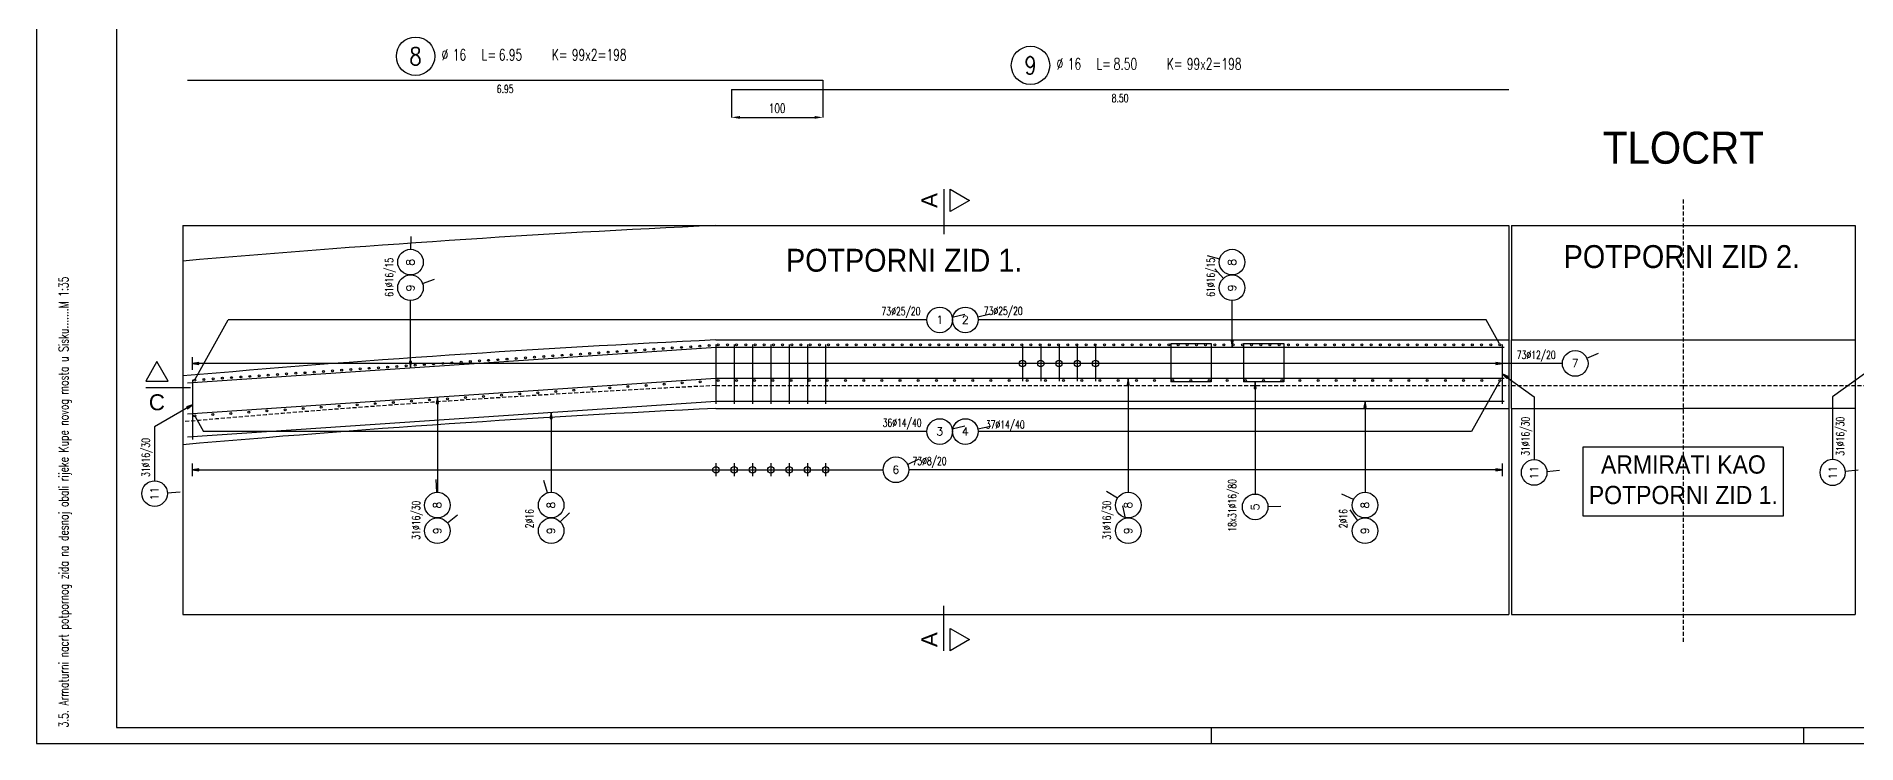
# Model space of a CAD drawing. Extents: x 4565 to 11832, y 737 to 2860.
# Drawn here: x 4565 to 6556, y 737 to 1510 of the extents above; entities that cross this region are included whole.
import ezdxf
from ezdxf.enums import TextEntityAlignment as Align

# ---------------------------------------------------------------- set-up
doc = ezdxf.new("R2010")
doc.units = 0
doc.header["$LTSCALE"] = 35
doc.header["$PDMODE"] = 34
doc.header["$PDSIZE"] = 3.5
doc.linetypes.add('HIDDEN', pattern=[9.525, 6.35, -3.175])
doc.linetypes.add('HIDDEN2', pattern=[0.1875, 0.125, -0.0625])
doc.layers.get('DEFPOINTS').update_dxf_attribs({"linetype": 'CONTINUOUS'})
for name, color, linetype in [('ARM', 1, 'CONTINUOUS'), ('ARM-I', 6, 'CONTINUOUS'), ('BETON', 7, 'CONTINUOUS'), ('BETON TANKO', 40, 'CONTINUOUS'), ('CRTICA', 7, 'CONTINUOUS'), ('FILE', 8, 'CONTINUOUS'), ('KOTE', 4, 'CONTINUOUS'), ('NEVIDLJIVO', 9, 'HIDDEN2'), ('TANKO', 8, 'CONTINUOUS'), ('TEKST', 7, 'CONTINUOUS')]:
    doc.layers.add(name, color=color, linetype=linetype)
doc.styles.add('KOTE', font='romans.shx', dxfattribs={"width": 0.7})
doc.styles.add('NASLOV', font='ARIAL.TTF')
doc.styles.get("Standard").update_dxf_attribs({"font": 'romans.shx', "width": 0.9})
doc.dimstyles.new('M-50', dxfattribs={"dimscale": 50, "dimtxt": 0.2, "dimasz": 0.185, "dimexe": 0, "dimexo": 0, "dimgap": 0.1, "dimtad": 1, "dimdec": 0, "dimzin": 0, "dimdsep": 46, "dimtxsty": 'KOTE', "dimcen": 0.09, "dimclrd": 256, "dimclre": 256, "dimclrt": 2, "dimadec": 0, "dimazin": 0, "dimtfac": 1, "dimtdec": 0, "dimtix": 1, "dimtmove": 2, "dimatfit": 3, "dimfxl": 0, "dimtolj": 1, "dimtzin": 0, "dimarcsym": 0})

# ---------------------------------------------------------------- blocks, each defined once
blk = doc.blocks.new('POZ')
at = {"layer": 'ARM-I'}
blk.add_circle((0, 0), 0.6, dxfattribs=at)
at = {"layer": 'ARM', "width": 0.7}
for s, p in [('%%c', (0.814, -0.125)), ('L=', (2.064, -0.125)), ('K=', (4.256, -0.125))]:
    blk.add_text(s, height=0.35, dxfattribs=at).set_placement(p)
for tag, p in [('VA', (0.879, 0.435)), ('FI', (1.162, -0.13)), ('DUZ', (2.598, -0.13)), ('KOM', (4.881, -0.13))]:
    blk.add_attdef(tag, p, '', height=0.35, dxfattribs=at)
at = {"layer": 'ARM', "width": 0.7, "flags": 1}
for tag, p in [('TIP', (1.038, -0.896)), ('A', (1.162, -1.411)), ('B', (1.162, -1.918)), ('C', (1.162, -2.426)), ('D', (1.162, -2.934)), ('E', (1.162, -3.441)), ('F', (1.162, -3.949)), ('G', (1.162, -4.457)), ('H', (1.162, -4.964)), ('J', (1.162, -5.98)), ('I', (1.162, -5.472)), ('K', (1.162, -6.487)), ('L', (1.162, -6.995)), ('M', (1.162, -7.503)), ('N', (1.162, -8.011))]:
    blk.add_attdef(tag, p, '', height=0.35, dxfattribs=at)
at = {"layer": 'ARM-I', "width": 0.8}
blk.add_attdef('POZ', text='', height=0.55, dxfattribs=at).set_placement((0, 0), align=Align.MIDDLE)
blk = doc.blocks.new('*D315')
at = {"layer": 'DEFPOINTS', "color": 0}
for p in [(5425.2, 1462), (5325.2, 1452), (5425.2, 1421.4)]:
    blk.add_point(p, dxfattribs=at)
at = {"layer": 'TANKO', "lineweight": -2}
for p, q in [((5425.2, 1462), (5425.2, 1421.4)), ((5325.2, 1452), (5325.2, 1421.4)), ((5334.5, 1421.4), (5416, 1421.4))]:
    blk.add_line(p, q, dxfattribs=at)
at = {"layer": 'TANKO'}
for points in [[(5334.5, 1422.9), (5334.5, 1419.8), (5325.2, 1421.4)], [(5416, 1422.9), (5416, 1419.8), (5425.2, 1421.4)]]:
    blk.add_solid(points, dxfattribs=at)
at = {"layer": 'TANKO', "color": 2, "insert": (5375.2, 1431.4), "char_height": 10, "attachment_point": 5, "style": 'KOTE'}
blk.add_mtext('\\A1;100', dxfattribs=at)
blk = doc.blocks.new('S')
at = {"layer": 'KOTE', "color": 9}
blk.add_line((0, 1), (0, -1), dxfattribs=at)
blk.add_lwpolyline([(-1, 0.17), (-1, -0.17), (0, 0)], close=True, dxfattribs=at)
at = {"layer": 'KOTE', "color": 9, "linetype": 'ByBlock'}
blk.add_solid([(-1, 0.17), (-1, -0.17), (0, 0)], dxfattribs=at)
blk = doc.blocks.new('P')
at = {"layer": 'KOTE'}
blk.add_circle((0, 0), 0.4, dxfattribs=at)
blk.add_attdef('P', text='', height=0.25, dxfattribs=at).set_placement((-0.004, 0.004), align=Align.MIDDLE)
blk = doc.blocks.new('STR')
at = {"layer": 'KOTE', "color": 9}
blk.add_lwpolyline([(-1, 0.17), (-1, -0.17), (0, 0)], close=True, dxfattribs=at)
at = {"layer": 'KOTE', "color": 9, "linetype": 'ByBlock'}
blk.add_solid([(-1, 0.17), (-1, -0.17), (0, 0)], dxfattribs=at)

msp = doc.modelspace()

# ---------------------------------------------------------------- linework, layer by layer
at = {"layer": 'ARM'}
for p, q in [((4730.2, 1131.4), (5308.6, 1170.3)), ((5308.2, 1173.3), (5308.2, 1108.3)), ((5308.6, 1170.3), (6170.2, 1170.3)), ((5328.2, 1173.3), (5328.2, 1108.3)), ((5348.2, 1173.3), (5348.2, 1108.3)), ((5368.2, 1173.3), (5368.2, 1108.3)), ((5388.2, 1173.3), (5388.2, 1108.3)), ((5408.2, 1173.3), (5408.2, 1108.3)), ((5428.2, 1173.3), (5428.2, 1108.3)), ((5643.4, 1173.3), (5643.4, 1133.3)), ((5663.4, 1173.3), (5663.4, 1133.3)), ((5683.4, 1173.3), (5683.4, 1133.3)), ((5703.4, 1173.3), (5703.4, 1133.3)), ((5723.4, 1173.3), (5723.4, 1133.3)), ((5805.6, 1174.3), (5805.6, 1132.3)), ((5805.6, 1174.3), (5849.7, 1174.3)), ((5849.7, 1174.3), (5849.7, 1132.3)), ((5885.1, 1174.3), (5885.1, 1132.3)), ((5885.1, 1174.3), (5929.3, 1174.3)), ((5929.3, 1174.3), (5929.3, 1132.3)), ((6168.1, 1173.3), (6168.1, 1108.3)), ((4730.2, 1097.4), (5308.2, 1136.3)), ((5308.2, 1136.3), (6170.2, 1136.3)), ((4735.7, 1134.5), (4735.7, 1069.5)), ((5849.7, 1132.3), (5805.6, 1132.3)), ((5929.3, 1132.3), (5885.1, 1132.3)), ((4730.2, 1072.4), (5308.2, 1111.3)), ((5308.2, 1111.3), (6170.2, 1111.3))]:
    msp.add_line(p, q, dxfattribs=at)
at = {"layer": 'ARM-I'}
for points in [[(4730.2, 1462), (5425.2, 1462)], [(5325.2, 1452), (6175.2, 1452)]]:
    msp.add_lwpolyline(points, dxfattribs=at)
at = {"layer": 'BETON'}
for p, q in [((5308.2, 1178.3), (6175.2, 1178.3)), ((6175.2, 1178.3), (6175.2, 1103.3)), ((6178.2, 1178.3), (6366.2, 1178.3)), ((6178.2, 1103.3), (6178.2, 1178.3)), ((6366.2, 1178.3), (6554.1, 1178.3)), ((6554.1, 1178.3), (6554.1, 1103.3)), ((4725.2, 1138.9), (4725.2, 1063.6)), ((5308.2, 1103.3), (6175.2, 1103.3)), ((6178.2, 1103.3), (6366.2, 1103.3)), ((6554.1, 1103.3), (6366.2, 1103.3))]:
    msp.add_line(p, q, dxfattribs=at)
for points in [[(4565.1, 737.2), (11030.3, 737.2), (11030.3, 2860.2), (4565.1, 2860.2)], [(4652.6, 754.7), (11012.8, 754.7), (11012.8, 2842.7), (4652.6, 2842.7)]]:
    msp.add_lwpolyline(points, close=True, dxfattribs=at)
for centre, radius, start, end in [((6010.3, -13538.8), 14733.8, 92.73138, 95.00383), ((6021.7, -13670.1), 14790.7, 92.76497, 95.02876)]:
    msp.add_arc(centre, radius, start, end, dxfattribs=at)
at = {"layer": 'BETON TANKO'}
for p, q in [((4725.2, 1303.3), (6175.2, 1303.3)), ((4725.2, 1303.3), (4725.2, 1138.9)), ((6175.2, 1303.3), (6175.2, 1178.3)), ((6178.2, 1303.3), (6178.2, 1178.3)), ((6178.2, 1303.3), (6366.2, 1303.3)), ((6366.2, 1303.3), (6554.1, 1303.3)), ((6554.1, 1303.3), (6554.1, 1178.3)), ((6175.2, 1103.3), (6175.2, 878.3)), ((6178.2, 1103.3), (6178.2, 878.3)), ((6554.1, 1103.3), (6554.1, 878.3)), ((4725.2, 1063.6), (4725.2, 878.3)), ((4725.2, 878.3), (6175.2, 878.3)), ((6178.2, 878.3), (6366.2, 878.3)), ((6366.2, 878.3), (6554.1, 878.3))]:
    msp.add_line(p, q, dxfattribs=at)
msp.add_arc((5992.1, -13325.4), 14644.7, 92.67647, 94.96262, dxfattribs=at)
at = {"layer": 'CRTICA'}
for p, q in [((4974.5, 1277.2), (4974.9, 1291.2)), ((5859.1, 1266.6), (5845.6, 1270)), ((5863.3, 1245.5), (5853.9, 1255.9)), ((4987.4, 1239.9), (5000.5, 1244.6)), ((5566.7, 1203.2), (5580.3, 1206.2)), ((5594.6, 1203.3), (5608.2, 1206.6)), ((6260.7, 1158.2), (6273.5, 1163.9)), ((5566.7, 1081.2), (5580.3, 1084.4)), ((5594.7, 1081.1), (5608.4, 1084)), ((5517.7, 1042.2), (5530.3, 1048.1)), ((6217, 1034.6), (6230.9, 1035.8)), ((6543.3, 1034.7), (6557.2, 1036.1)), ((5003, 1011.7), (5002.3, 1025.7)), ((5123.9, 1011.1), (5119.9, 1024.5)), ((4708.2, 1011.2), (4722.2, 1012.1)), ((5747.2, 1005.2), (5735.4, 1012.6)), ((5756.2, 983.4), (5753.3, 997.1)), ((5911.9, 996.1), (5925.9, 996.4)), ((6005.5, 1003.7), (5992.8, 1009.7)), ((5014.7, 978.4), (5025.7, 987)), ((5138, 979.5), (5148.1, 989.2)), ((6010, 981.1), (6001.8, 992.5))]:
    msp.add_line(p, q, dxfattribs=at)
at = {"layer": 'FILE'}
for p, q in [((5850.3, 737.2), (5850.3, 754.7)), ((6497.8, 737.2), (6497.8, 754.7))]:
    msp.add_line(p, q, dxfattribs=at)
at = {"layer": 'KOTE', "color": 9}
for p, q in [((5308.2, 1043.4), (5308.2, 1029.4)), ((5328.2, 1043.4), (5328.2, 1029.4)), ((5348.2, 1043.4), (5348.2, 1029.4)), ((5368.2, 1043.4), (5368.2, 1029.4)), ((5388.2, 1043.4), (5388.2, 1029.4)), ((5408.2, 1043.4), (5408.2, 1029.4)), ((5428.2, 1043.4), (5428.2, 1029.4))]:
    msp.add_line(p, q, dxfattribs=at)
at = {"layer": 'KOTE'}
for centre, radius in [((5029.5, 1153.9), 1.05), ((5039.6, 1154.6), 1.05), ((5049.6, 1155.3), 1.05), ((5059.6, 1155.9), 1.05), ((5069.7, 1156.6), 1.05), ((5079.7, 1157.3), 1.05), ((5089.8, 1158), 1.05), ((5099.8, 1158.7), 1.05), ((5109.9, 1159.3), 1.05), ((5119.9, 1160), 1.05), ((5129.9, 1160.7), 1.05), ((5140, 1161.4), 1.05), ((5150, 1162), 1.05), ((5160.1, 1162.7), 1.05), ((5170.1, 1163.4), 1.05), ((5180.2, 1164.1), 1.05), ((5190.2, 1164.7), 1.05), ((5200.3, 1165.4), 1.05), ((5210.3, 1166.1), 1.05), ((5220.3, 1166.8), 1.05), ((5230.4, 1167.4), 1.05), ((5240.4, 1168.1), 1.05), ((5250.5, 1168.8), 1.05), ((5260.5, 1169.5), 1.05), ((5270.6, 1170.1), 1.05), ((5280.6, 1170.8), 1.05), ((5290.6, 1171.5), 1.05), ((5300.7, 1172.2), 1.05), ((5310.7, 1172.8), 1.05), ((5320.8, 1172.8), 1.05), ((5330.8, 1172.8), 1.05), ((5340.9, 1172.8), 1.05), ((5351, 1172.8), 1.05), ((5361, 1172.8), 1.05), ((5371.1, 1172.8), 1.05), ((5381.1, 1172.8), 1.05), ((5391.2, 1172.8), 1.05), ((5401.2, 1172.8), 1.05), ((5411.3, 1172.8), 1.05), ((5421.4, 1172.8), 1.05), ((5431.4, 1172.8), 1.05), ((5441.5, 1172.8), 1.05), ((5451.5, 1172.8), 1.05), ((5461.6, 1172.8), 1.05), ((5471.6, 1172.8), 1.05), ((5481.7, 1172.8), 1.05), ((5491.8, 1172.8), 1.05), ((5501.8, 1172.8), 1.05), ((5511.9, 1172.8), 1.05), ((5521.9, 1172.8), 1.05), ((5532, 1172.8), 1.05), ((5542, 1172.8), 1.05), ((5552.1, 1172.8), 1.05), ((5562.1, 1172.8), 1.05), ((5572.2, 1172.8), 1.05), ((5582.3, 1172.8), 1.05), ((5592.3, 1172.8), 1.05), ((5602.4, 1172.8), 1.05), ((5612.4, 1172.8), 1.05), ((5622.5, 1172.8), 1.05), ((5632.5, 1172.8), 1.05), ((5643.4, 1152.5), 3.5), ((5642.6, 1172.8), 1.05), ((5652.7, 1172.8), 1.05), ((5663.4, 1152.5), 3.5), ((5662.7, 1172.8), 1.05), ((5672.8, 1172.8), 1.05), ((5683.4, 1152.5), 3.5), ((5682.8, 1172.8), 1.05), ((5692.9, 1172.8), 1.05), ((5703.4, 1152.5), 3.5), ((5702.9, 1172.8), 1.05), ((5713, 1172.8), 1.05), ((5723.4, 1152.5), 3.5), ((5723.1, 1172.8), 1.05), ((5733.1, 1172.8), 1.05), ((5743.2, 1172.8), 1.05), ((5753.2, 1172.8), 1.05), ((5763.3, 1172.8), 1.05), ((5773.3, 1172.8), 1.05), ((5783.4, 1172.9), 1.05), ((5793.4, 1172.9), 1.05), ((5803.5, 1172.9), 1.05), ((5813.6, 1172.9), 1.05), ((5823.6, 1172.9), 1.05), ((5833.7, 1172.9), 1.05), ((5843.7, 1172.9), 1.05), ((5853.8, 1172.9), 1.05), ((5863.8, 1172.9), 1.05), ((5873.9, 1172.9), 1.05), ((5884, 1172.9), 1.05), ((5894, 1172.9), 1.05), ((5904.1, 1172.9), 1.05), ((5914.1, 1172.9), 1.05), ((5924.2, 1172.9), 1.05), ((5934.2, 1172.9), 1.05), ((5944.3, 1172.9), 1.05), ((5954.3, 1172.9), 1.05), ((5964.4, 1172.9), 1.05), ((5974.5, 1172.9), 1.05), ((5984.5, 1172.9), 1.05), ((5994.6, 1172.9), 1.05), ((6004.6, 1172.9), 1.05), ((6014.7, 1172.9), 1.05), ((6024.7, 1172.9), 1.05), ((6034.8, 1172.9), 1.05), ((6044.9, 1172.9), 1.05), ((6054.9, 1172.9), 1.05), ((6065, 1172.9), 1.05), ((6075, 1172.9), 1.05), ((6085.1, 1172.9), 1.05), ((6095.1, 1172.9), 1.05), ((6105.2, 1172.9), 1.05), ((6115.3, 1172.9), 1.05), ((6125.3, 1172.9), 1.05), ((6135.4, 1172.9), 1.05), ((6145.4, 1172.9), 1.05), ((6155.5, 1172.9), 1.05), ((6165.5, 1172.9), 1.05), ((4738.2, 1134.3), 1.05), ((4748.3, 1135), 1.05), ((4758.3, 1135.7), 1.05), ((4768.4, 1136.4), 1.05), ((4778.4, 1137), 1.05), ((4788.5, 1137.7), 1.05), ((4798.5, 1138.4), 1.05), ((4808.6, 1139.1), 1.05), ((4818.6, 1139.7), 1.05), ((4828.6, 1140.4), 1.05), ((4838.7, 1141.1), 1.05), ((4848.7, 1141.8), 1.05), ((4858.8, 1142.4), 1.05), ((4868.8, 1143.1), 1.05), ((4878.9, 1143.8), 1.05), ((4888.9, 1144.5), 1.05), ((4898.9, 1145.1), 1.05), ((4909, 1145.8), 1.05), ((4919, 1146.5), 1.05), ((4929.1, 1147.2), 1.05), ((4939.1, 1147.8), 1.05), ((4949.2, 1148.5), 1.05), ((4959.2, 1149.2), 1.05), ((4969.3, 1149.9), 1.05), ((4979.3, 1150.5), 1.05), ((4989.3, 1151.2), 1.05), ((4999.4, 1151.9), 1.05), ((5009.4, 1152.6), 1.05), ((5019.5, 1153.2), 1.05), ((5310.7, 1133.8), 1.05), ((5330.6, 1133.8), 1.05), ((5350.5, 1133.8), 1.05), ((5370.4, 1133.8), 1.05), ((5390.3, 1133.8), 1.05), ((5410.1, 1133.8), 1.05), ((5430, 1133.8), 1.05), ((5449.9, 1133.8), 1.05), ((5469.8, 1133.8), 1.05), ((5489.6, 1133.8), 1.05), ((5509.5, 1133.8), 1.05), ((5529.4, 1133.8), 1.05), ((5549.3, 1133.8), 1.05), ((5569.2, 1133.8), 1.05), ((5589, 1133.8), 1.05), ((5608.9, 1133.8), 1.05), ((5628.8, 1133.8), 1.05), ((5648.7, 1133.8), 1.05), ((5668.6, 1133.8), 1.05), ((5688.4, 1133.8), 1.05), ((5708.3, 1133.8), 1.05), ((5728.2, 1133.8), 1.05), ((5748.1, 1133.8), 1.05), ((5768, 1133.8), 1.05), ((5787.8, 1133.8), 1.05), ((5807.7, 1133.8), 1.05), ((5827.6, 1133.8), 1.05), ((5847.5, 1133.8), 1.05), ((5867.3, 1133.8), 1.05), ((5887.2, 1133.8), 1.05), ((5907.1, 1133.8), 1.05), ((5927, 1133.8), 1.05), ((5946.9, 1133.8), 1.05), ((5966.7, 1133.8), 1.05), ((5986.6, 1133.8), 1.05), ((6006.5, 1133.8), 1.05), ((6026.4, 1133.8), 1.05), ((6046.3, 1133.8), 1.05), ((6066.1, 1133.8), 1.05), ((6086, 1133.8), 1.05), ((6105.9, 1133.8), 1.05), ((6125.8, 1133.8), 1.05), ((6145.7, 1133.8), 1.05), ((6165.5, 1133.8), 1.05), ((5014.6, 1113.9), 1.05), ((5034.4, 1115.2), 1.05), ((5054.1, 1116.5), 1.05), ((5073.8, 1117.9), 1.05), ((5093.6, 1119.2), 1.05), ((5113.3, 1120.5), 1.05), ((5133.1, 1121.9), 1.05), ((5152.8, 1123.2), 1.05), ((5172.5, 1124.5), 1.05), ((5192.3, 1125.8), 1.05), ((5212, 1127.2), 1.05), ((5231.8, 1128.5), 1.05), ((5251.5, 1129.8), 1.05), ((5271.3, 1131.2), 1.05), ((5291, 1132.5), 1.05), ((4738.2, 1095.3), 1.05), ((4758, 1096.6), 1.05), ((4777.7, 1097.9), 1.05), ((4797.5, 1099.3), 1.05), ((4817.2, 1100.6), 1.05), ((4837, 1101.9), 1.05), ((4856.7, 1103.3), 1.05), ((4876.4, 1104.6), 1.05), ((4896.2, 1105.9), 1.05), ((4915.9, 1107.2), 1.05), ((4935.7, 1108.6), 1.05), ((4955.4, 1109.9), 1.05), ((4975.1, 1111.2), 1.05), ((4994.9, 1112.6), 1.05), ((5308.2, 1036.3), 3.5), ((5328.2, 1036.3), 3.5), ((5348.2, 1036.3), 3.5), ((5368.2, 1036.3), 3.5), ((5388.2, 1036.3), 3.5), ((5408.2, 1036.3), 3.5), ((5428.2, 1036.3), 3.5)]:
    msp.add_circle(centre, radius, dxfattribs=at)
at = {"layer": 'NEVIDLJIVO'}
for p, q in [((6366.2, 848.3), (6366.2, 1333.3)), ((5308.2, 1128.3), (6175.2, 1128.3)), ((6178.2, 1128.3), (6366.2, 1128.3)), ((6366.2, 1128.3), (6569.1, 1128.3))]:
    msp.add_line(p, q, dxfattribs=at)
msp.add_arc((6017.8, -13625.5), 14770.9, 92.75368, 95.02048, dxfattribs=at)
at = {"layer": 'TANKO'}
for p, q in [((4974.2, 1147.8), (4974.2, 1221.2)), ((5872.7, 1170.3), (5872.7, 1221.2)), ((4738.8, 1135.2), (4774.8, 1200.1)), ((5539, 1200.1), (4774.8, 1200.1)), ((6150.4, 1200.1), (5595, 1200.1)), ((6165, 1173.8), (6150.4, 1200.1)), ((6233.9, 1152.5), (4735.7, 1152.5)), ((5759.1, 1136.3), (5759.1, 1011.7)), ((6168.1, 1141.3), (6203, 1116)), ((6564.3, 1141.3), (6529.4, 1116)), ((5003.6, 1115.8), (5003.6, 1011.7)), ((5897.9, 1132.3), (5897.9, 1009.8)), ((6165, 1132.9), (6134.6, 1078.1)), ((6203, 1116), (6203, 1047.4)), ((6529.4, 1116), (6529.4, 1047.4)), ((4735.7, 1107.4), (4694.3, 1083.4)), ((5128, 1099.2), (5128, 1011.7)), ((6018.1, 1111.3), (6018.1, 1011.7)), ((4694.3, 1083.4), (4694.3, 1024.3)), ((4738.8, 1094.4), (4747.8, 1078.1)), ((5539, 1078.1), (4747.8, 1078.1)), ((6134.6, 1078.1), (5595, 1078.1)), ((4735.7, 1036.3), (5491, 1036.3)), ((6168.1, 1036.3), (5519, 1036.3))]:
    msp.add_line(p, q, dxfattribs=at)
msp.add_lwpolyline([(6256.5, 1061.5), (6475.5, 1061.5), (6475.5, 985.8), (6256.5, 985.8)], close=True, dxfattribs=at)
at = {"layer": 'TEKST', "linetype": 'HIDDEN'}
for p, q in [((5557.4, 1342.9), (5557.4, 1293.9)), ((4684.6, 1126.3), (4733.6, 1126.3)), ((5557.4, 838.5), (5557.4, 887.5))]:
    msp.add_line(p, q, dxfattribs=at)
at = {"layer": 'TEKST'}
for points in [[(5564.4, 1318.4), (5564.4, 1342.9), (5585.6, 1330.6)], [(4684.6, 1133.3), (4709.1, 1133.3), (4696.8, 1154.5)], [(5564.4, 838.5), (5564.4, 863), (5585.6, 850.7)]]:
    msp.add_lwpolyline(points, close=True, dxfattribs=at)

# ---------------------------------------------------------------- block references
at = {"layer": 'KOTE', "xscale": 35, "yscale": 35, "zscale": 35}
for p, values in [((4979.7, 1488.2), {'POZ': '8', 'FI': '16', 'DUZ': '6.95', 'KOM': '99x2=198'}), ((5652.2, 1478.2), {'POZ': '9', 'FI': '16', 'DUZ': '8.50', 'KOM': '99x2=198'})]:
    msp.add_blockref('POZ', p, dxfattribs=at).add_auto_attribs(values)
at = {"layer": 'KOTE'}
ref = msp.add_blockref('P', (4974.2, 1263.2), dxfattribs=dict(at, xscale=35, yscale=35, zscale=35, rotation=90))
ref.add_attrib('P', '8', dxfattribs={"height": 8.75, "rotation": 90}).set_placement((4974, 1263), align=Align.MIDDLE)
ref = msp.add_blockref('P', (5872.7, 1263.2), dxfattribs=dict(at, xscale=35, yscale=35, zscale=35, rotation=90))
ref.add_attrib('P', '8', dxfattribs={"height": 8.75, "rotation": 90}).set_placement((5872.6, 1263), align=Align.MIDDLE)
ref = msp.add_blockref('P', (4974.2, 1235.2), dxfattribs=dict(at, xscale=35, yscale=35, zscale=35, rotation=90))
ref.add_attrib('P', '9', dxfattribs={"height": 8.75, "rotation": 90}).set_placement((4974, 1235), align=Align.MIDDLE)
ref = msp.add_blockref('P', (5872.7, 1235.2), dxfattribs=dict(at, xscale=35, yscale=35, zscale=35, rotation=90))
ref.add_attrib('P', '9', dxfattribs={"height": 8.75, "rotation": 90}).set_placement((5872.6, 1235), align=Align.MIDDLE)
ref = msp.add_blockref('P', (5553, 1200.1), dxfattribs=dict(at, xscale=35, yscale=35, zscale=35))
ref.add_attrib('P', '1', dxfattribs={"height": 8.75}).set_placement((5552.9, 1200.2), align=Align.MIDDLE)
ref = msp.add_blockref('P', (5581, 1200.1), dxfattribs=dict(at, xscale=35, yscale=35, zscale=35))
ref.add_attrib('P', '2', dxfattribs={"height": 8.75}).set_placement((5580.9, 1200.2), align=Align.MIDDLE)
at = {"layer": 'KOTE', "xscale": 7, "yscale": 7, "zscale": 7}
for name, p, rotation in [('STR', (5872.7, 1170.3), 270), ('S', (4735.7, 1152.5), 180), ('STR', (4974.2, 1147.8), 270), ('STR', (5759.1, 1136.3), 90), ('STR', (5003.6, 1115.8), 90), ('STR', (5897.9, 1132.3), 90), ('STR', (5128, 1099.2), 90), ('STR', (6018.1, 1111.3), 90), ('S', (4735.7, 1036.3), 180)]:
    msp.add_blockref(name, p, dxfattribs=dict(at, rotation=rotation))
for p in [(6168.1, 1152.5), (6168.1, 1036.3)]:
    msp.add_blockref('S', p, dxfattribs=at)
at = {"layer": 'KOTE'}
ref = msp.add_blockref('P', (6247.9, 1152.5), dxfattribs=dict(at, xscale=35, yscale=35, zscale=35))
ref.add_attrib('P', '7', dxfattribs={"height": 8.75}).set_placement((6247.8, 1152.7), align=Align.MIDDLE)
ref = msp.add_blockref('P', (5553, 1078.1), dxfattribs=dict(at, xscale=35, yscale=35, zscale=35))
ref.add_attrib('P', '3', dxfattribs={"height": 8.75}).set_placement((5552.9, 1078.3), align=Align.MIDDLE)
ref = msp.add_blockref('P', (5581, 1078.1), dxfattribs=dict(at, xscale=35, yscale=35, zscale=35))
ref.add_attrib('P', '4', dxfattribs={"height": 8.75}).set_placement((5580.9, 1078.3), align=Align.MIDDLE)
ref = msp.add_blockref('P', (5505, 1036.3), dxfattribs=dict(at, xscale=35, yscale=35, zscale=35))
ref.add_attrib('P', '6', dxfattribs={"height": 8.75}).set_placement((5504.9, 1036.4), align=Align.MIDDLE)
ref = msp.add_blockref('P', (6203, 1033.4), dxfattribs=dict(at, xscale=35, yscale=35, zscale=35, rotation=90))
ref.add_attrib('P', '11', dxfattribs={"height": 8.75, "rotation": 90}).set_placement((6202.9, 1033.2), align=Align.MIDDLE)
ref = msp.add_blockref('P', (6529.4, 1033.4), dxfattribs=dict(at, xscale=-35, yscale=35, zscale=35, rotation=269.9999999999985))
ref.add_attrib('P', '11', dxfattribs={"height": 8.75, "rotation": 90}).set_placement((6529.5, 1033.2), align=Align.MIDDLE)
ref = msp.add_blockref('P', (4694.3, 1010.3), dxfattribs=dict(at, xscale=35, yscale=35, zscale=35, rotation=90))
ref.add_attrib('P', '11', dxfattribs={"height": 8.75, "rotation": 90}).set_placement((4694.1, 1010.2), align=Align.MIDDLE)
ref = msp.add_blockref('P', (5003.6, 997.7), dxfattribs=dict(at, xscale=35, yscale=35, zscale=35, rotation=90))
ref.add_attrib('P', '8', dxfattribs={"height": 8.75, "rotation": 90}).set_placement((5003.5, 997.6), align=Align.MIDDLE)
ref = msp.add_blockref('P', (5128, 997.7), dxfattribs=dict(at, xscale=35, yscale=35, zscale=35, rotation=90))
ref.add_attrib('P', '8', dxfattribs={"height": 8.75, "rotation": 90}).set_placement((5127.8, 997.6), align=Align.MIDDLE)
ref = msp.add_blockref('P', (5759.1, 997.7), dxfattribs=dict(at, xscale=35, yscale=35, zscale=35, rotation=90))
ref.add_attrib('P', '8', dxfattribs={"height": 8.75, "rotation": 90}).set_placement((5758.9, 997.6), align=Align.MIDDLE)
ref = msp.add_blockref('P', (5897.9, 995.8), dxfattribs=dict(at, xscale=35, yscale=35, zscale=35, rotation=90))
ref.add_attrib('P', '5', dxfattribs={"height": 8.75, "rotation": 90}).set_placement((5897.8, 995.7), align=Align.MIDDLE)
ref = msp.add_blockref('P', (6018.1, 997.7), dxfattribs=dict(at, xscale=35, yscale=35, zscale=35, rotation=90))
ref.add_attrib('P', '8', dxfattribs={"height": 8.75, "rotation": 90}).set_placement((6018, 997.6), align=Align.MIDDLE)
ref = msp.add_blockref('P', (5003.6, 969.7), dxfattribs=dict(at, xscale=35, yscale=35, zscale=35, rotation=90))
ref.add_attrib('P', '9', dxfattribs={"height": 8.75, "rotation": 90}).set_placement((5003.5, 969.6), align=Align.MIDDLE)
ref = msp.add_blockref('P', (5128, 969.7), dxfattribs=dict(at, xscale=35, yscale=35, zscale=35, rotation=90))
ref.add_attrib('P', '9', dxfattribs={"height": 8.75, "rotation": 90}).set_placement((5127.8, 969.6), align=Align.MIDDLE)
ref = msp.add_blockref('P', (5759.1, 969.7), dxfattribs=dict(at, xscale=35, yscale=35, zscale=35, rotation=90))
ref.add_attrib('P', '9', dxfattribs={"height": 8.75, "rotation": 90}).set_placement((5758.9, 969.6), align=Align.MIDDLE)
ref = msp.add_blockref('P', (6018.1, 969.7), dxfattribs=dict(at, xscale=35, yscale=35, zscale=35, rotation=90))
ref.add_attrib('P', '9', dxfattribs={"height": 8.75, "rotation": 90}).set_placement((6018, 969.6), align=Align.MIDDLE)
at = {"layer": 'TANKO', "xscale": 7, "yscale": 7, "zscale": 7}
for p, rotation in [((6168.1, 1141.3), 144.1198014208389), ((4735.7, 1107.4), 30.05975536322832)]:
    msp.add_blockref('STR', p, dxfattribs=dict(at, rotation=rotation))

# ---------------------------------------------------------------- texts
at = {"layer": 'FILE', "style": 'KOTE', "width": 0.7}
msp.add_text('3.5. Armaturni nacrt potpornog zida na desnoj obali rijeke Kupe novog mosta u Sisku.......M 1:35', height=10.5, rotation=90, dxfattribs=at).set_placement((4600.1, 754.7))
at = {"layer": 'KOTE', "style": 'KOTE', "width": 0.7}
for s, p in [('6.95', (5077.7, 1452.4)), ('8.50', (5750.2, 1442.4)), ('73%%c25/20', (5510.6, 1208.9)), ('73%%c25/20', (5622.4, 1209.2)), ('73%%C12/20', (6205.3, 1161.2)), ('36%%c14/40', (5511.8, 1087.1)), ('37%%c14/40', (5624.6, 1085.1))]:
    msp.add_text(s, height=8.75, dxfattribs=at).set_placement(p, align=Align.MIDDLE)
for s, p in [('61%%c16/15', (4955.2, 1225.3)), ('61%%c16/15', (5853.7, 1225.3)), ('31%%C16/30', (6197.8, 1051.6)), ('31%%C16/30', (6542.1, 1051.6)), ('31%%C16/30', (4689, 1028.5)), ('31%%c16/30', (4984.6, 959.9)), ('31%%c16/30', (5740.1, 959.9)), ('2%%c16', (5108.6, 972.4)), ('2%%c16', (5998.7, 972.4))]:
    msp.add_text(s, height=8.75, rotation=90, dxfattribs=at).set_placement(p)
msp.add_text('73%%c8/20', height=8.75, dxfattribs=at).set_placement((5523.2, 1041.5))
msp.add_text('18x31%%C16/80', height=8.75, rotation=90, dxfattribs=at).set_placement((5873.5, 997.4), align=Align.MIDDLE)
at = {"layer": 'TEKST', "style": 'NASLOV'}
for p in [(5541.6, 1330.6), (5541.6, 850.7)]:
    msp.add_text('A', height=17.5, rotation=90, dxfattribs=at).set_placement(p, align=Align.MIDDLE)
msp.add_text('C', height=17.5, dxfattribs=at).set_placement((4696.8, 1110.1), align=Align.MIDDLE)
at = {"layer": 'TEKST', "attachment_point": 5}
for s, insert, char_height in [('{\\fArial|b0|i0|c238|p34;TLOCRT}', (6366.2, 1388), 35), ('{\\fArial|b0|i0|c238|p34;POTPORNI ZID 1.}', (5514, 1265.1), 25), ('{\\fArial|b0|i0|c238|p34;POTPORNI ZID 2.}', (6364.5, 1269.1), 25), ('{\\fArial|b0|i0|c238|p34;ARMIRATI KAO\\PPOTPORNI ZID 1.}', (6366.2, 1025.3), 20)]:
    msp.add_mtext(s, dxfattribs=dict(at, insert=insert, char_height=char_height))

# ---------------------------------------------------------------- dimensions: what is measured, and where the dimension line sits
at = {"layer": 'TANKO'}
dim = msp.add_linear_dim(base=(5425.2, 1421.4), p1=(5325.2, 1452), p2=(5425.2, 1462), dimstyle='M-50', dxfattribs=at)
dim.commit()
dim.dimension.update_dxf_attribs({"geometry": '*D315', "text_midpoint": (5375.2, 1431.4)})

doc.saveas('drawing.dxf')
